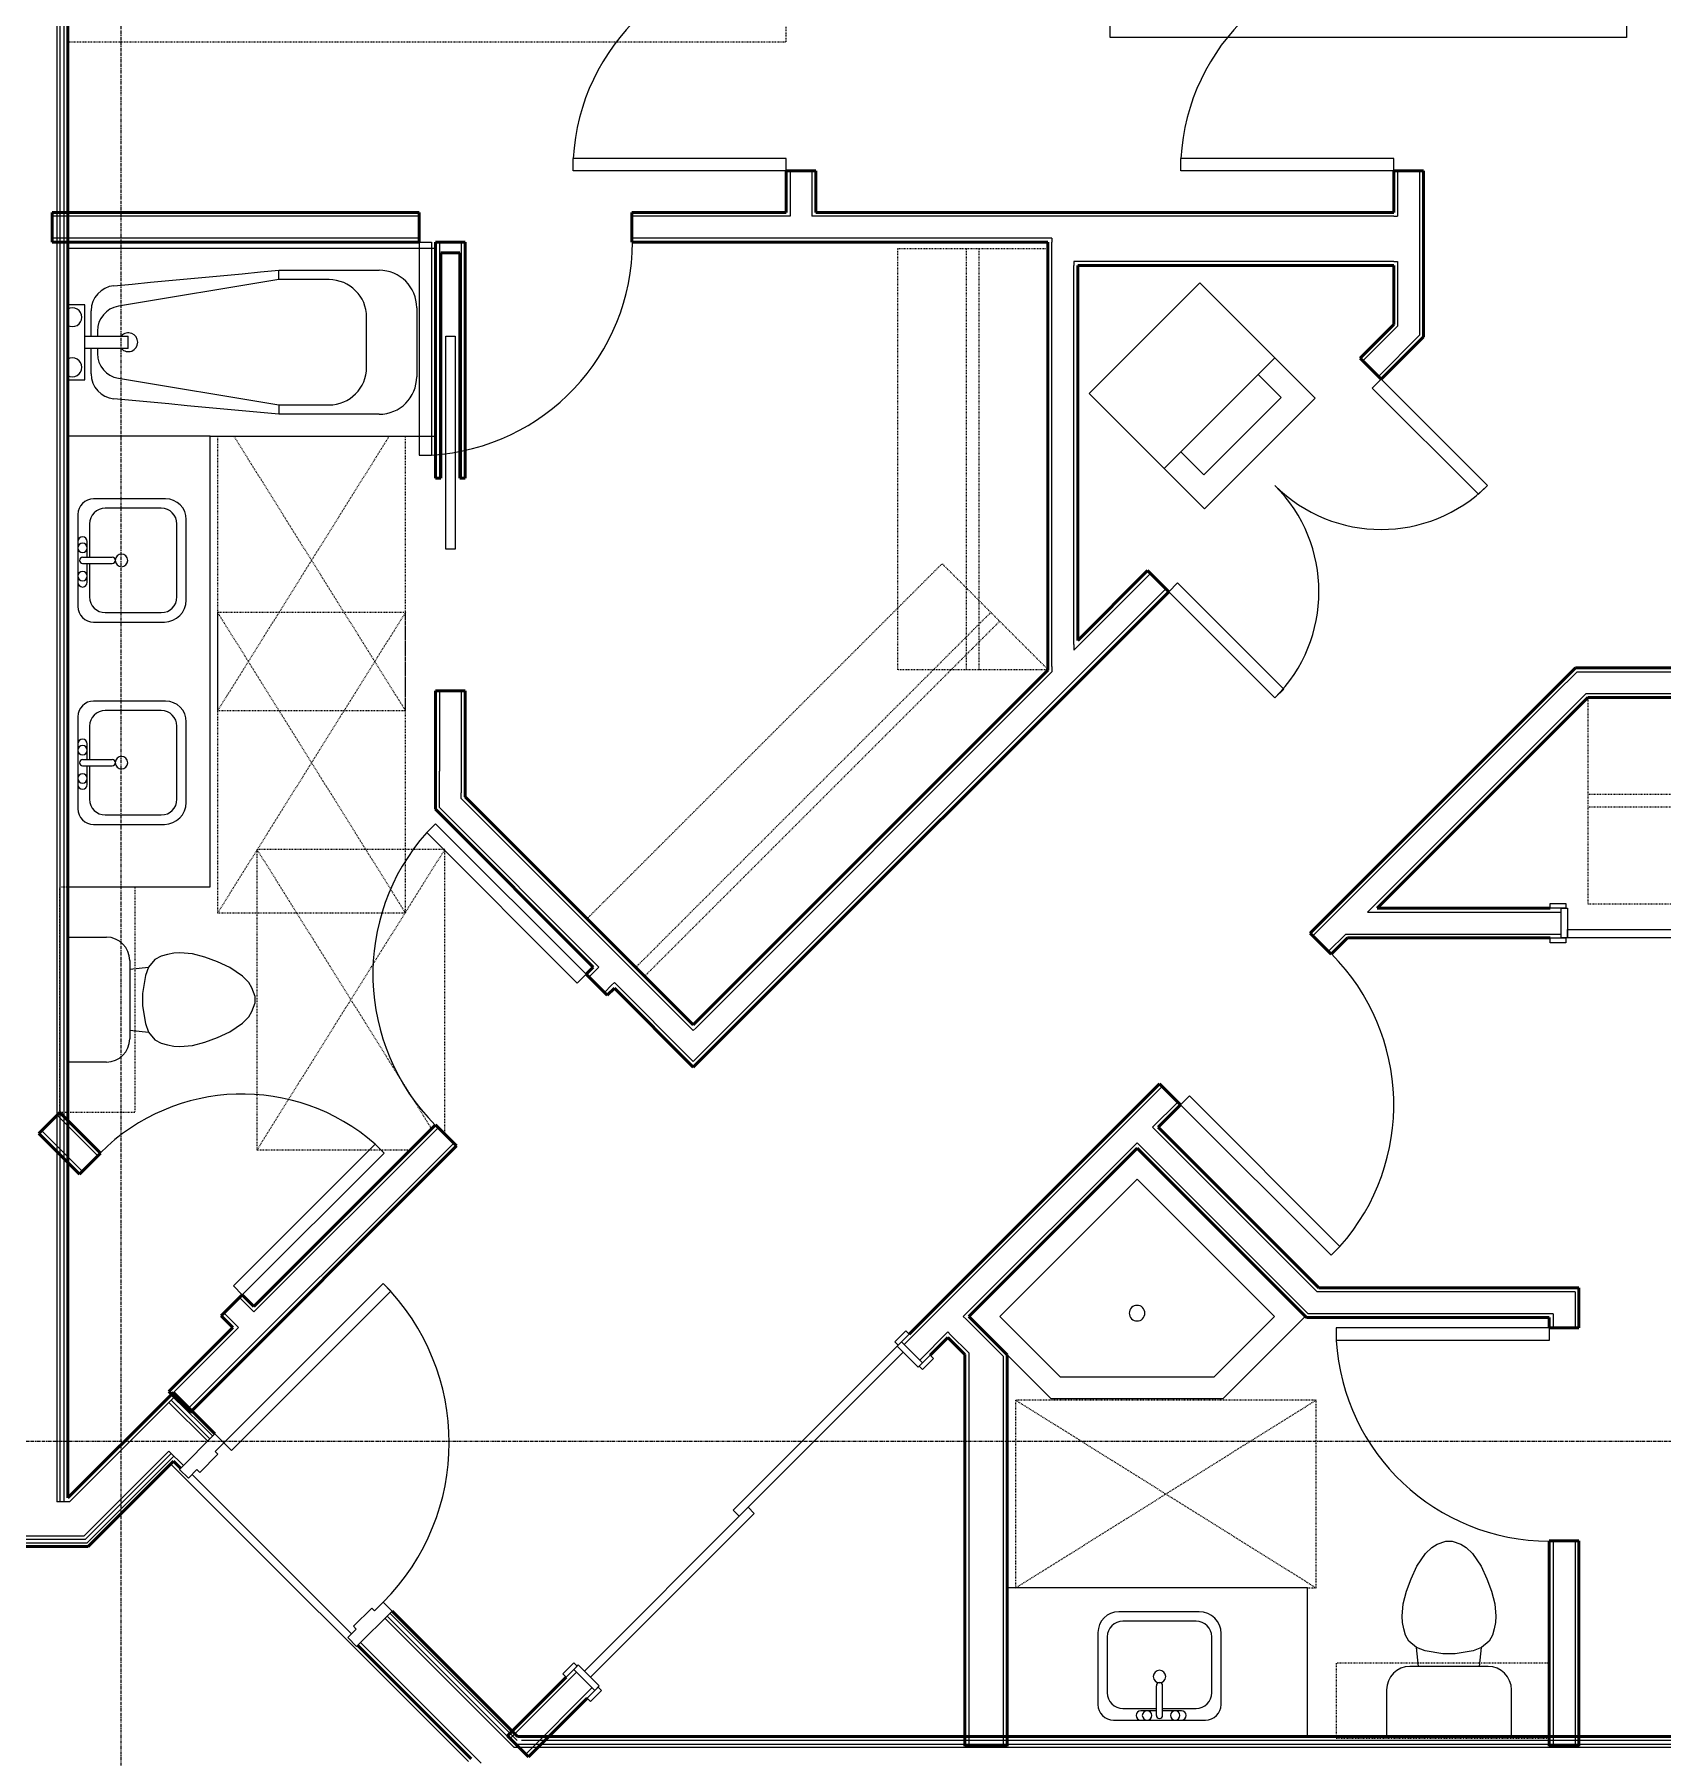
# Model space of a CAD drawing. Header units: inches. Extents: x -4217 to -1814, y 9706 to 12425.
# Drawn here: x -2514.2 to -2254.1, y 10416.7 to 10691.9 of the extents above; entities that cross this region are included whole.
import ezdxf

# ---------------------------------------------------------------- set-up
doc = ezdxf.new("R2010")
doc.units = ezdxf.units.IN
doc.header["$MEASUREMENT"] = 0
doc.linetypes.add('Dash', pattern=[0.25, 0.125, -0.125])
doc.linetypes.add('Grid Line 1_2_', pattern=[0.875, 0.5, -0.125, 0.125, -0.125])
for name, color, linetype, lineweight in [('A-AREA-IDEN', 2, 'Continuous', 9), ('A-DOOR-1', 250, 'Continuous', 9), ('A-DOOR-2', 90, 'Continuous', 20), ('A-DOOR-6', 31, 'Continuous', 20), ('A-DOOR-7', 31, 'Continuous', 9), ('A-DOOR-FRAM', 31, 'Continuous', 20), ('A-DOOR-FRAM-1', 90, 'Continuous', 20), ('A-FLOR-1', 50, 'Continuous', 13), ('A-GENM-HDLN-1', 250, 'Dash', 9), ('A-WALL', 113, 'Continuous', 13), ('A-WALL-3', 10, 'Continuous', 50), ('A-WALL-4', 50, 'Continuous', 13), ('I-FURN-HDLN-1', 250, 'Dash', 9), ('I-WALL-3', 2, 'Continuous', 50), ('P-SANR-FIXT-2', 250, 'Continuous', 9), ('Q-CASE-3', 250, 'Continuous', 9), ('Q-CASE-HDLN-1', 250, 'Dash', 9), ('S-GRID-1', 1, 'Grid Line 1_2_', 9)]:
    doc.layers.add(name, color=color, linetype=linetype, lineweight=lineweight)

msp = doc.modelspace()

# ---------------------------------------------------------------- linework, layer by layer
at = {"layer": 'A-AREA-IDEN', "flags": 128}
msp.add_lwpolyline([(-2342.37656, 10712.9119), (-2259.87892, 10712.9119), (-2259.87892, 10691.41584), (-2342.37656, 10691.41584)], close=True, dxfattribs=at)
at = {"layer": 'A-DOOR-1'}
for p, q in [((-2272.07461, 10553.10491), (-2269.57461, 10553.10491)), ((-2272.07461, 10552.35491), (-2272.07461, 10553.10491)), ((-2269.57461, 10552.35491), (-2272.07461, 10552.35491)), ((-2269.57461, 10553.10491), (-2269.57461, 10552.35491)), ((-2272.07461, 10547.60491), (-2269.57461, 10547.60491)), ((-2272.07461, 10546.85491), (-2272.07461, 10547.60491)), ((-2269.57461, 10546.85491), (-2272.07461, 10546.85491)), ((-2269.57461, 10547.60491), (-2269.57461, 10546.85491)), ((-2376.76371, 10483.10276), (-2374.99594, 10484.87053)), ((-2374.46561, 10484.3402), (-2376.23338, 10482.57243)), ((-2374.99594, 10484.87053), (-2374.46561, 10484.3402)), ((-2376.23338, 10482.57243), (-2376.76371, 10483.10276)), ((-2372.87462, 10479.21367), (-2371.10685, 10480.98144)), ((-2371.10685, 10480.98144), (-2370.57652, 10480.45111)), ((-2372.34429, 10478.68334), (-2372.87462, 10479.21367)), ((-2370.57652, 10480.45111), (-2372.34429, 10478.68334)), ((-2429.79671, 10430.06975), (-2428.02895, 10431.83752)), ((-2427.49862, 10431.30719), (-2429.26638, 10429.53942)), ((-2428.02895, 10431.83752), (-2427.49862, 10431.30719)), ((-2429.26638, 10429.53942), (-2429.79671, 10430.06975)), ((-2425.90763, 10426.18066), (-2424.13986, 10427.94843)), ((-2425.3773, 10425.65033), (-2425.90763, 10426.18066)), ((-2423.60953, 10427.4181), (-2425.3773, 10425.65033)), ((-2424.13986, 10427.94843), (-2423.60953, 10427.4181))]:
    msp.add_line(p, q, dxfattribs=at)
for centre, radius, start, end in [((-2394.12374, 10670.12991), 34.06659, 90, 176.634313), ((-2297.07374, 10670.12991), 34.06659, 90, 176.634313), ((-2452.74874, 10658.75491), 34.06659, 273.365687, 0), ((-2333.02196, 10602.91915), 24, 315, 45), ((-2299.08083, 10636.86027), 24, 225, 315), ((-2426.06506, 10541.81297), 34.06659, 138.365687, 225), ((-2331.12463, 10520.96366), 34.06659, 318.365687, 45), ((-2480.97909, 10490.61125), 32.06659, 48.5758705, 135), ((-2272.24655, 10485.33604), 34.06659, 183.365687, 270)]:
    msp.add_arc(centre, radius, start, end, dxfattribs=at)
at = {"layer": 'A-DOOR-2'}
for p, q in [((-2394.12374, 10672.12991), (-2428.13157, 10672.12991)), ((-2428.13157, 10670.12991), (-2428.13157, 10672.12991)), ((-2394.12374, 10670.12991), (-2394.12374, 10672.12991)), ((-2297.07374, 10672.12991), (-2331.08157, 10672.12991)), ((-2331.08157, 10670.12991), (-2331.08157, 10672.12991)), ((-2297.07374, 10670.12991), (-2297.07374, 10672.12991)), ((-2394.12374, 10670.12991), (-2428.13157, 10670.12991)), ((-2297.07374, 10670.12991), (-2331.08157, 10670.12991)), ((-2452.74874, 10658.75491), (-2452.74874, 10624.74708)), ((-2452.74874, 10658.75491), (-2450.74874, 10658.75491)), ((-2450.74874, 10658.75491), (-2450.74874, 10624.74708)), ((-2448.49874, 10643.72945), (-2446.99874, 10643.72945)), ((-2448.49874, 10609.72945), (-2448.49874, 10643.72945)), ((-2446.99874, 10643.72945), (-2446.99874, 10609.72945)), ((-2300.49505, 10635.44606), (-2299.08083, 10636.86027)), ((-2283.52448, 10618.4755), (-2300.49505, 10635.44606)), ((-2299.08083, 10636.86027), (-2282.11027, 10619.88971)), ((-2452.74874, 10624.74708), (-2450.74874, 10624.74708)), ((-2282.11027, 10619.88971), (-2283.52448, 10618.4755)), ((-2446.99874, 10609.72945), (-2448.49874, 10609.72945)), ((-2331.60774, 10604.33336), (-2333.02196, 10602.91915)), ((-2314.63718, 10587.3628), (-2331.60774, 10604.33336)), ((-2333.02196, 10602.91915), (-2316.0514, 10585.94858)), ((-2316.0514, 10585.94858), (-2314.63718, 10587.3628)), ((-2450.11223, 10565.86014), (-2451.52644, 10564.44592)), ((-2426.06506, 10541.81297), (-2450.11223, 10565.86014)), ((-2427.47927, 10540.39876), (-2451.52644, 10564.44592)), ((-2269.32461, 10548.97991), (-2232.32461, 10548.97991)), ((-2269.32461, 10547.60491), (-2269.32461, 10548.97991)), ((-2232.32461, 10547.60491), (-2269.32461, 10547.60491)), ((-2426.06506, 10541.81297), (-2427.47927, 10540.39876)), ((-2331.12463, 10520.96366), (-2329.71041, 10522.37788)), ((-2329.71041, 10522.37788), (-2305.66324, 10498.33071)), ((-2331.12463, 10520.96366), (-2307.07746, 10496.91649)), ((-2482.3933, 10492.02546), (-2459.76294, 10514.65582)), ((-2458.34873, 10513.24161), (-2459.76294, 10514.65582)), ((-2480.97909, 10490.61125), (-2458.34873, 10513.24161)), ((-2307.07746, 10496.91649), (-2305.66324, 10498.33071)), ((-2480.97909, 10490.61125), (-2482.3933, 10492.02546)), ((-2306.25438, 10485.33604), (-2306.25438, 10483.33604)), ((-2272.24655, 10485.33604), (-2306.25438, 10485.33604)), ((-2272.24655, 10483.33604), (-2306.25438, 10483.33604)), ((-2272.24655, 10485.33604), (-2272.24655, 10483.33604)), ((-2402.5731, 10456.2327), (-2376.41015, 10482.39565)), ((-2375.43788, 10481.42338), (-2401.60083, 10455.26043)), ((-2376.41015, 10482.39565), (-2375.43788, 10481.42338)), ((-2426.34957, 10430.51169), (-2400.18662, 10456.67464)), ((-2401.60083, 10455.26043), (-2402.5731, 10456.2327)), ((-2400.18662, 10456.67464), (-2399.21435, 10455.70237)), ((-2399.21435, 10455.70237), (-2425.3773, 10429.53942)), ((-2425.3773, 10429.53942), (-2426.34957, 10430.51169))]:
    msp.add_line(p, q, dxfattribs=at)
at = {"layer": 'A-DOOR-6'}
for p, q in [((-2483.94122, 10466.96625), (-2458.48537, 10492.42209)), ((-2458.48537, 10492.42209), (-2457.24793, 10491.18466)), ((-2457.24793, 10491.18466), (-2482.70378, 10465.72881)), ((-2482.70378, 10465.72881), (-2483.94122, 10466.96625))]:
    msp.add_line(p, q, dxfattribs=at)
at = {"layer": 'A-DOOR-7'}
msp.add_arc((-2483.94122, 10466.96625), 36, 315, 45, dxfattribs=at)
at = {"layer": 'A-DOOR-FRAM'}
for p, q in [((-2491.01228, 10462.72361), (-2485.35543, 10468.38046)), ((-2485.35543, 10468.38046), (-2483.94122, 10466.96625)), ((-2483.94122, 10466.96625), (-2485.31123, 10465.59623)), ((-2484.86929, 10465.15429), (-2487.78611, 10462.23747)), ((-2485.31123, 10465.59623), (-2484.86929, 10465.15429)), ((-2489.59807, 10461.3094), (-2491.01228, 10462.72361)), ((-2488.22805, 10462.67941), (-2489.59807, 10461.3094)), ((-2487.78611, 10462.23747), (-2488.22805, 10462.67941)), ((-2463.21415, 10437.66551), (-2460.29733, 10440.58233)), ((-2457.07116, 10440.09619), (-2462.72801, 10434.43934)), ((-2460.29733, 10440.58233), (-2459.85539, 10440.14039)), ((-2459.85539, 10440.14039), (-2458.48537, 10441.51041)), ((-2458.48537, 10441.51041), (-2457.07116, 10440.09619)), ((-2464.14223, 10435.85355), (-2462.77221, 10437.22357)), ((-2462.77221, 10437.22357), (-2463.21415, 10437.66551)), ((-2462.72801, 10434.43934), (-2464.14223, 10435.85355))]:
    msp.add_line(p, q, dxfattribs=at)
at = {"layer": 'A-DOOR-FRAM-1'}
for p, q in [((-2270.32461, 10552.35491), (-2269.32461, 10552.35491)), ((-2270.32461, 10547.60491), (-2270.32461, 10552.35491)), ((-2269.32461, 10552.35491), (-2269.32461, 10547.60491)), ((-2269.32461, 10547.60491), (-2270.32461, 10547.60491)), ((-2376.41015, 10482.39565), (-2375.70305, 10483.10276)), ((-2373.0514, 10479.0369), (-2376.41015, 10482.39565)), ((-2375.70305, 10483.10276), (-2372.34429, 10479.744)), ((-2372.34429, 10479.744), (-2373.0514, 10479.0369)), ((-2428.02895, 10430.77686), (-2427.32184, 10431.48397)), ((-2427.32184, 10431.48397), (-2423.96308, 10428.12521)), ((-2424.67019, 10427.4181), (-2428.02895, 10430.77686)), ((-2423.96308, 10428.12521), (-2424.67019, 10427.4181))]:
    msp.add_line(p, q, dxfattribs=at)
at = {"layer": 'A-FLOR-1'}
for p, q in [((-2444.87357, 10416.05456), (-2492.4265, 10463.60749)), ((-2488.97935, 10461.92811), (-2463.52351, 10436.47227))]:
    msp.add_line(p, q, dxfattribs=at)
at = {"layer": 'A-GENM-HDLN-1'}
for p, q in [((-2457.52216, 10627.75491), (-2484.92374, 10583.91239)), ((-2484.92374, 10627.75491), (-2484.92374, 10583.91239)), ((-2482.32531, 10627.75491), (-2454.92374, 10583.91239)), ((-2454.92374, 10583.91239), (-2454.92374, 10627.75491)), ((-2484.92374, 10599.59743), (-2454.92374, 10551.59743)), ((-2454.92374, 10599.59743), (-2484.92374, 10551.59743)), ((-2484.92374, 10599.59743), (-2484.92374, 10551.59743)), ((-2454.92374, 10599.59743), (-2484.92374, 10599.59743)), ((-2454.92374, 10551.59743), (-2454.92374, 10599.59743)), ((-2484.92374, 10583.91239), (-2454.92374, 10583.91239)), ((-2478.64752, 10561.75491), (-2450.75352, 10517.12451)), ((-2448.64752, 10561.75491), (-2478.64752, 10513.75491)), ((-2478.64752, 10561.75491), (-2478.64752, 10513.75491)), ((-2448.64752, 10561.75491), (-2478.64752, 10561.75491)), ((-2448.64752, 10516.31216), (-2448.64752, 10561.75491)), ((-2484.92374, 10551.59743), (-2454.92374, 10551.59743)), ((-2478.64752, 10513.75491), (-2454.12312, 10513.75491)), ((-2357.46411, 10443.7894), (-2309.46411, 10473.7894)), ((-2357.46411, 10473.7894), (-2309.46411, 10443.7894)), ((-2309.46411, 10473.7894), (-2357.46411, 10473.7894)), ((-2357.46411, 10473.7894), (-2357.46411, 10443.7894)), ((-2309.46411, 10443.7894), (-2309.46411, 10473.7894)), ((-2310.83911, 10443.7894), (-2309.46411, 10443.7894))]:
    msp.add_line(p, q, dxfattribs=at)
at = {"layer": 'A-WALL'}
for p, q in [((-2510.62374, 10843.1394), (-2510.62374, 10457.5394)), ((-2510.12374, 10843.1394), (-2510.12374, 10457.5394)), ((-2509.49874, 10843.1394), (-2509.49874, 10457.5394)), ((-2508.57086, 10457.5394), (-2491.89617, 10474.21409)), ((-2486.50448, 10467.23141), (-2492.69166, 10473.4186)), ((-2486.15092, 10467.58497), (-2492.33811, 10473.77215)), ((-2485.70898, 10468.02691), (-2491.89617, 10474.21409)), ((-2506.29269, 10452.0394), (-2492.69166, 10465.64042)), ((-2506.08558, 10451.5394), (-2492.33811, 10465.28687)), ((-2491.89617, 10464.84493), (-2505.8267, 10450.9144)), ((-2492.69166, 10465.64042), (-2490.39356, 10463.34233)), ((-2508.57086, 10457.5394), (-2510.62374, 10457.5394)), ((-2505.8267, 10450.9144), (-2650.59874, 10450.9144)), ((-2506.08558, 10451.5394), (-2649.97374, 10451.5394)), ((-2506.29269, 10452.0394), (-2649.47374, 10452.0394)), ((-2437.35535, 10418.7894), (-2457.86665, 10439.3007)), ((-2437.09647, 10419.4144), (-2457.42471, 10439.74264)), ((-2437.56246, 10418.2894), (-2458.22021, 10438.94714)), ((-2442.84063, 10415.7894), (-2462.10929, 10435.05806)), ((-2076.17374, 10418.2894), (-2437.56246, 10418.2894)), ((-2076.17374, 10418.7894), (-2437.35535, 10418.7894)), ((-2076.17374, 10419.4144), (-2436.38936, 10419.4144))]:
    msp.add_line(p, q, dxfattribs=at)
at = {"layer": 'A-WALL-3'}
for p, q in [((-2389.37374, 10670.12991), (-2394.12374, 10670.12991)), ((-2394.12374, 10670.12991), (-2394.12374, 10663.50491)), ((-2389.37374, 10663.50491), (-2389.37374, 10670.12991)), ((-2292.32374, 10670.12991), (-2297.07374, 10670.12991)), ((-2297.07374, 10670.12991), (-2297.07374, 10663.50491)), ((-2292.32374, 10650.33488), (-2292.32374, 10670.12991)), ((-2452.74874, 10663.50491), (-2511.37374, 10663.50491)), ((-2511.37374, 10663.50491), (-2511.37374, 10658.75491)), ((-2452.74874, 10658.75491), (-2452.74874, 10663.50491)), ((-2394.12374, 10663.50491), (-2418.74874, 10663.50491)), ((-2418.74874, 10663.50491), (-2418.74874, 10658.75491)), ((-2349.92374, 10663.50491), (-2389.37374, 10663.50491)), ((-2297.07374, 10663.50491), (-2349.92374, 10663.50491)), ((-2511.37374, 10658.75491), (-2452.74874, 10658.75491)), ((-2445.37374, 10658.75491), (-2450.12374, 10658.75491)), ((-2450.12374, 10658.75491), (-2450.12374, 10621.06279)), ((-2449.24874, 10621.06279), (-2449.24874, 10657.06279)), ((-2449.24874, 10657.06279), (-2446.24874, 10657.06279)), ((-2446.24874, 10657.06279), (-2446.24874, 10621.06279)), ((-2445.37374, 10621.06279), (-2445.37374, 10658.75491)), ((-2418.74874, 10658.75491), (-2352.29874, 10658.75491)), ((-2352.29874, 10658.75491), (-2352.29874, 10590.35988)), ((-2347.54874, 10595.10988), (-2347.54874, 10655.00491)), ((-2347.54874, 10655.00491), (-2297.07374, 10655.00491)), ((-2297.07374, 10655.00491), (-2297.07374, 10645.58488)), ((-2292.32374, 10644.50125), (-2292.32374, 10650.33488)), ((-2297.07374, 10645.58488), (-2302.43959, 10640.21903)), ((-2299.08083, 10636.86027), (-2292.32374, 10643.61737)), ((-2292.32374, 10643.61737), (-2292.32374, 10644.50125)), ((-2302.43959, 10640.21903), (-2299.08083, 10636.86027)), ((-2450.12374, 10621.06279), (-2449.24874, 10621.06279)), ((-2446.24874, 10621.06279), (-2445.37374, 10621.06279)), ((-2336.38072, 10606.2779), (-2347.54874, 10595.10988)), ((-2333.02196, 10602.91915), (-2336.38072, 10606.2779)), ((-2405.58879, 10530.35231), (-2333.02196, 10602.91915)), ((-2268.0509, 10590.75491), (-2268.6759, 10590.12991)), ((-2243.52574, 10590.75491), (-2268.0509, 10590.75491)), ((-2352.29874, 10590.35988), (-2408.94755, 10533.71107)), ((-2268.6759, 10590.12991), (-2272.8009, 10586.00491)), ((-2445.37374, 10587.06279), (-2450.12374, 10587.06279)), ((-2450.12374, 10587.06279), (-2450.12374, 10574.88726)), ((-2445.37374, 10570.13726), (-2445.37374, 10587.06279)), ((-2272.8009, 10586.00491), (-2310.44175, 10548.36405)), ((-2299.73338, 10552.35491), (-2266.08338, 10586.00491)), ((-2266.08338, 10586.00491), (-2108.72374, 10586.00491)), ((-2450.12374, 10574.88726), (-2450.12374, 10569.05363)), ((-2450.12374, 10569.05363), (-2450.12374, 10568.16974)), ((-2408.94755, 10533.71107), (-2445.37374, 10570.13726)), ((-2450.12374, 10568.16974), (-2424.91601, 10542.96202)), ((-2272.07461, 10552.35491), (-2299.73338, 10552.35491)), ((-2310.44175, 10548.36405), (-2307.083, 10545.00529)), ((-2307.083, 10545.00529), (-2304.48338, 10547.60491)), ((-2304.48338, 10547.60491), (-2272.07461, 10547.60491)), ((-2424.91601, 10542.96202), (-2426.06506, 10541.81297)), ((-2426.06506, 10541.81297), (-2422.7063, 10538.45421)), ((-2422.7063, 10538.45421), (-2421.55725, 10539.60326)), ((-2421.55725, 10539.60326), (-2408.94755, 10526.99356)), ((-2408.50561, 10527.4355), (-2405.58879, 10530.35231)), ((-2408.94755, 10526.99356), (-2408.50561, 10527.4355)), ((-2334.48339, 10524.32242), (-2374.46561, 10484.3402)), ((-2331.12463, 10520.96366), (-2334.48339, 10524.32242)), ((-2510.12275, 10519.75491), (-2513.48151, 10516.39615)), ((-2503.60651, 10513.23866), (-2510.12275, 10519.75491)), ((-2334.71272, 10517.37557), (-2331.12463, 10520.96366)), ((-2513.48151, 10516.39615), (-2506.96526, 10509.87991)), ((-2450.10669, 10517.77134), (-2479.12294, 10488.75509)), ((-2446.74793, 10514.41258), (-2450.10669, 10517.77134)), ((-2309.04818, 10491.71104), (-2334.71272, 10517.37557)), ((-2489.3329, 10471.82761), (-2446.74793, 10514.41258)), ((-2364.94153, 10487.14676), (-2338.07147, 10514.01682)), ((-2338.07147, 10514.01682), (-2311.0157, 10486.96104)), ((-2506.96526, 10509.87991), (-2503.60651, 10513.23866)), ((-2267.49655, 10491.71104), (-2309.04818, 10491.71104)), ((-2267.49655, 10491.08604), (-2267.49655, 10491.71104)), ((-2480.97909, 10490.61125), (-2484.33785, 10487.25249)), ((-2479.12294, 10488.75509), (-2480.97909, 10490.61125)), ((-2267.49655, 10486.96104), (-2267.49655, 10491.08604)), ((-2484.33785, 10487.25249), (-2482.48169, 10485.39633)), ((-2358.83911, 10481.04433), (-2364.94153, 10487.14676)), ((-2311.0157, 10486.96104), (-2310.13181, 10486.96104)), ((-2310.13181, 10486.96104), (-2304.29818, 10486.96104)), ((-2304.29818, 10486.96104), (-2272.24655, 10486.96104)), ((-2272.24655, 10486.96104), (-2272.24655, 10485.33604)), ((-2267.49655, 10485.33604), (-2267.49655, 10486.96104)), ((-2482.48169, 10485.39633), (-2492.69166, 10475.18637)), ((-2371.10685, 10480.98144), (-2368.30029, 10483.788)), ((-2368.30029, 10483.788), (-2365.58911, 10481.07682)), ((-2272.24655, 10485.33604), (-2267.49655, 10485.33604)), ((-2365.58911, 10481.07682), (-2365.58911, 10418.5394)), ((-2358.83911, 10480.16045), (-2358.83911, 10481.04433)), ((-2358.83911, 10474.32682), (-2358.83911, 10480.16045)), ((-2492.69166, 10475.18637), (-2489.3329, 10471.82761)), ((-2358.83911, 10418.5394), (-2358.83911, 10474.32682)), ((-2267.49655, 10451.33604), (-2272.24655, 10451.33604)), ((-2272.24655, 10451.33604), (-2272.24655, 10418.5394)), ((-2267.49655, 10418.5394), (-2267.49655, 10451.33604)), ((-2429.26638, 10429.53942), (-2438.63555, 10420.17026)), ((-2435.27679, 10416.8115), (-2425.90763, 10426.18066)), ((-2438.63555, 10420.17026), (-2435.27679, 10416.8115)), ((-2365.58911, 10418.5394), (-2358.83911, 10418.5394)), ((-2272.24655, 10418.5394), (-2267.49655, 10418.5394))]:
    msp.add_line(p, q, dxfattribs=at)
at = {"layer": 'A-WALL-4'}
for p, q in [((-2393.49874, 10670.12991), (-2393.49874, 10663.50491)), ((-2389.99874, 10670.12991), (-2389.99874, 10663.50491)), ((-2296.44874, 10670.12991), (-2296.44874, 10662.87991)), ((-2292.94874, 10670.12991), (-2292.94874, 10649.70988)), ((-2452.74874, 10662.87991), (-2511.37374, 10662.87991)), ((-2393.49874, 10662.87991), (-2418.74874, 10662.87991)), ((-2393.49874, 10663.50491), (-2393.49874, 10662.87991)), ((-2389.99874, 10663.50491), (-2389.99874, 10662.87991)), ((-2349.92374, 10662.87991), (-2389.99874, 10662.87991)), ((-2297.07374, 10662.87991), (-2349.92374, 10662.87991)), ((-2297.07374, 10662.87991), (-2296.44874, 10662.87991)), ((-2452.74874, 10659.37991), (-2511.37374, 10659.37991)), ((-2351.67374, 10659.37991), (-2418.74874, 10659.37991)), ((-2351.67374, 10659.37991), (-2351.67374, 10658.75491)), ((-2449.49874, 10658.75491), (-2449.49874, 10621.06279)), ((-2445.99874, 10658.75491), (-2445.99874, 10621.06279)), ((-2351.67374, 10590.98488), (-2351.67374, 10658.75491)), ((-2348.17374, 10655.62991), (-2348.17374, 10655.00491)), ((-2297.07374, 10655.62991), (-2348.17374, 10655.62991)), ((-2348.17374, 10594.48488), (-2348.17374, 10655.00491)), ((-2297.07374, 10655.62991), (-2296.44874, 10655.62991)), ((-2296.44874, 10655.62991), (-2296.44874, 10646.20988)), ((-2292.94874, 10649.70988), (-2292.94874, 10648.826)), ((-2292.94874, 10648.826), (-2292.94874, 10643.87625)), ((-2296.44874, 10646.20988), (-2296.44874, 10645.326)), ((-2296.44874, 10645.326), (-2301.99765, 10639.77709)), ((-2292.94874, 10643.87625), (-2299.52277, 10637.30221)), ((-2335.93877, 10605.83596), (-2348.17374, 10593.601)), ((-2333.4639, 10603.36109), (-2406.03073, 10530.79426)), ((-2348.17374, 10594.48488), (-2348.17374, 10593.601)), ((-2351.67374, 10590.98488), (-2351.67374, 10590.101)), ((-2351.67374, 10590.101), (-2408.50561, 10533.26913)), ((-2271.29201, 10586.62991), (-2267.79201, 10590.12991)), ((-2267.79201, 10590.12991), (-2242.90074, 10590.12991)), ((-2449.49874, 10587.06279), (-2449.49874, 10574.26226)), ((-2445.99874, 10587.06279), (-2445.99874, 10570.76226)), ((-2271.91701, 10586.00491), (-2309.99981, 10547.92211)), ((-2266.96727, 10586.00491), (-2301.24227, 10551.72991)), ((-2271.91701, 10586.00491), (-2271.29201, 10586.62991)), ((-2266.96727, 10586.00491), (-2266.34227, 10586.62991)), ((-2266.34227, 10586.62991), (-2108.09874, 10586.62991)), ((-2449.49874, 10573.37838), (-2449.49874, 10574.26226)), ((-2449.49874, 10568.42863), (-2449.49874, 10573.37838)), ((-2445.99874, 10569.87838), (-2445.99874, 10570.76226)), ((-2445.99874, 10569.87838), (-2408.94755, 10532.82719)), ((-2449.49874, 10568.42863), (-2424.03213, 10542.96202)), ((-2301.24227, 10551.72991), (-2300.35838, 10551.72991)), ((-2300.35838, 10551.72991), (-2270.32461, 10551.72991)), ((-2304.74227, 10548.22991), (-2307.52494, 10545.44724)), ((-2304.74227, 10548.22991), (-2303.85838, 10548.22991)), ((-2303.85838, 10548.22991), (-2270.32461, 10548.22991)), ((-2425.62312, 10541.37103), (-2424.47407, 10542.52008)), ((-2424.47407, 10542.52008), (-2424.03213, 10542.96202)), ((-2423.14824, 10538.89615), (-2421.99919, 10540.0452)), ((-2421.99919, 10540.0452), (-2421.55725, 10540.48714)), ((-2421.55725, 10540.48714), (-2408.94755, 10527.87744)), ((-2408.50561, 10533.26913), (-2408.94755, 10532.82719)), ((-2406.47268, 10530.35231), (-2408.94755, 10527.87744)), ((-2406.03073, 10530.79426), (-2406.47268, 10530.35231)), ((-2334.04144, 10523.88048), (-2375.2611, 10482.66082)), ((-2504.04845, 10512.79672), (-2510.56469, 10519.31297)), ((-2331.56657, 10521.40561), (-2335.5966, 10517.37557)), ((-2506.52332, 10510.32185), (-2513.03957, 10516.83809)), ((-2479.12294, 10487.87121), (-2449.66475, 10517.3294)), ((-2335.5966, 10517.37557), (-2335.15466, 10516.93363)), ((-2309.30707, 10491.08604), (-2335.15466, 10516.93363)), ((-2489.77485, 10472.26955), (-2447.18987, 10514.85452)), ((-2338.07147, 10514.9007), (-2365.82542, 10487.14676)), ((-2338.07147, 10514.9007), (-2337.62953, 10514.45876)), ((-2310.75681, 10487.58604), (-2337.62953, 10514.45876)), ((-2479.56488, 10488.31315), (-2481.42103, 10490.16931)), ((-2308.42318, 10491.08604), (-2309.30707, 10491.08604)), ((-2268.12155, 10491.08604), (-2308.42318, 10491.08604)), ((-2268.12155, 10491.08604), (-2268.12155, 10487.58604)), ((-2482.03975, 10485.83828), (-2483.89591, 10487.69443)), ((-2479.12294, 10487.87121), (-2479.56488, 10488.31315)), ((-2365.82542, 10487.14676), (-2365.38347, 10486.70482)), ((-2365.38347, 10486.70482), (-2359.46411, 10480.78545)), ((-2305.80707, 10487.58604), (-2310.75681, 10487.58604)), ((-2304.92318, 10487.58604), (-2305.80707, 10487.58604)), ((-2271.62155, 10487.58604), (-2304.92318, 10487.58604)), ((-2271.62155, 10487.58604), (-2271.62155, 10486.96104)), ((-2271.62155, 10486.96104), (-2271.62155, 10485.33604)), ((-2268.12155, 10487.58604), (-2268.12155, 10486.96104)), ((-2268.12155, 10486.96104), (-2268.12155, 10485.33604)), ((-2492.24972, 10474.74442), (-2481.59781, 10485.39633)), ((-2481.59781, 10485.39633), (-2482.03975, 10485.83828)), ((-2368.30029, 10484.67189), (-2372.78623, 10480.18594)), ((-2368.30029, 10484.67189), (-2367.85835, 10484.22994)), ((-2367.85835, 10484.22994), (-2364.96411, 10481.3357)), ((-2364.96411, 10481.3357), (-2364.96411, 10480.45182)), ((-2359.46411, 10480.78545), (-2359.46411, 10475.8357)), ((-2364.96411, 10480.45182), (-2364.96411, 10418.5394)), ((-2359.46411, 10475.8357), (-2359.46411, 10474.95182)), ((-2359.46411, 10474.95182), (-2359.46411, 10418.5394)), ((-2271.62155, 10451.33604), (-2271.62155, 10418.5394)), ((-2268.12155, 10451.33604), (-2268.12155, 10418.5394)), ((-2427.58701, 10430.33492), (-2438.19361, 10419.72831)), ((-2425.11213, 10427.86004), (-2435.71873, 10417.25344))]:
    msp.add_line(p, q, dxfattribs=at)
at = {"layer": 'I-FURN-HDLN-1'}
for p, q in [((-2394.12374, 10690.72807), (-2394.12374, 10704.12991)), ((-2508.87374, 10690.72807), (-2394.12374, 10690.72807))]:
    msp.add_line(p, q, dxfattribs=at)
at = {"layer": 'I-WALL-3'}
for p, q in [((-2508.87374, 10458.1644), (-2508.87374, 10843.1394)), ((-2491.98455, 10475.00959), (-2508.82975, 10458.1644)), ((-2485.35543, 10468.38046), (-2491.98455, 10475.00959)), ((-2505.61959, 10450.4144), (-2491.98455, 10464.04943)), ((-2491.98455, 10464.04943), (-2490.83551, 10462.90039)), ((-2508.82975, 10458.1644), (-2508.87374, 10458.1644)), ((-2651.09874, 10450.4144), (-2505.61959, 10450.4144)), ((-2437.01436, 10420.0394), (-2457.07116, 10440.09619)), ((-2462.55123, 10434.61611), (-2444.43162, 10416.4965)), ((-2076.17374, 10420.0394), (-2437.01436, 10420.0394))]:
    msp.add_line(p, q, dxfattribs=at)
at = {"layer": 'P-SANR-FIXT-2'}
for p, q in [((-2450.12374, 10657.75491), (-2508.87374, 10657.75491)), ((-2475.12374, 10654.25491), (-2459.12374, 10654.25491)), ((-2475.12374, 10652.75491), (-2475.12374, 10654.25491)), ((-2475.12374, 10652.75491), (-2500.77857, 10648.49753)), ((-2467.12374, 10652.75491), (-2475.12374, 10652.75491)), ((-2328.02283, 10652.22616), (-2345.7005, 10634.54849)), ((-2328.02283, 10652.22616), (-2309.63805, 10633.84139)), ((-2506.12374, 10648.75491), (-2508.87374, 10648.75491)), ((-2506.12374, 10643.75491), (-2506.12374, 10648.75491)), ((-2505.12374, 10643.75491), (-2505.12374, 10647.79987)), ((-2461.12374, 10638.75491), (-2461.12374, 10646.75491)), ((-2453.12374, 10648.25491), (-2453.12374, 10637.25491)), ((-2506.12374, 10641.75491), (-2506.12374, 10643.75491)), ((-2506.12374, 10643.75491), (-2499.18624, 10643.75491)), ((-2504.12374, 10644.5515), (-2504.12374, 10643.75491)), ((-2499.18624, 10641.75491), (-2499.18624, 10643.75491)), ((-2506.12374, 10636.75491), (-2506.12374, 10641.75491)), ((-2499.18624, 10641.75491), (-2506.12374, 10641.75491)), ((-2505.12374, 10637.70995), (-2505.12374, 10641.75491)), ((-2504.12374, 10641.75491), (-2504.12374, 10640.95832)), ((-2333.74597, 10622.59397), (-2316.0683, 10640.27164)), ((-2315.05184, 10633.95187), (-2318.71995, 10637.61999)), ((-2508.87374, 10636.75491), (-2506.12374, 10636.75491)), ((-2500.77857, 10637.01228), (-2475.12374, 10632.75491)), ((-2475.12374, 10632.75491), (-2475.12374, 10631.25491)), ((-2475.12374, 10632.75491), (-2467.12374, 10632.75491)), ((-2327.31572, 10616.16372), (-2345.7005, 10634.54849)), ((-2327.42621, 10621.5775), (-2315.05184, 10633.95187)), ((-2309.63805, 10633.84139), (-2327.31572, 10616.16372)), ((-2459.12374, 10631.25491), (-2475.12374, 10631.25491)), ((-2486.12374, 10627.75491), (-2450.12374, 10627.75491)), ((-2331.09432, 10625.24562), (-2327.42621, 10621.5775)), ((-2493.24677, 10617.75491), (-2504.74874, 10617.75491)), ((-2493.24677, 10617.75491), (-2504.74874, 10617.75491)), ((-2493.9259, 10616.25491), (-2502.87374, 10616.25491)), ((-2507.24874, 10615.25491), (-2507.24874, 10600.56987)), ((-2507.24874, 10615.25491), (-2507.24874, 10600.56987)), ((-2505.37374, 10613.75491), (-2505.37374, 10608.41239)), ((-2491.4259, 10602.06987), (-2491.4259, 10613.75491)), ((-2489.9259, 10601.56987), (-2489.9259, 10614.43404)), ((-2489.9259, 10601.56987), (-2489.9259, 10614.43404)), ((-2507.24874, 10610.91239), (-2507.24874, 10604.41239)), ((-2505.74874, 10608.41239), (-2505.74874, 10610.91239)), ((-2506.48493, 10608.41239), (-2501.74658, 10608.41239)), ((-2506.48493, 10607.41239), (-2501.74658, 10607.41239)), ((-2505.74874, 10604.41239), (-2505.74874, 10607.41239)), ((-2505.37374, 10607.41239), (-2505.37374, 10602.06987)), ((-2502.87374, 10599.56987), (-2493.9259, 10599.56987)), ((-2504.74874, 10598.06987), (-2493.4259, 10598.06987)), ((-2504.74874, 10598.06987), (-2493.4259, 10598.06987)), ((-2493.24677, 10585.43995), (-2504.74874, 10585.43995)), ((-2493.24677, 10585.43995), (-2504.74874, 10585.43995)), ((-2507.24874, 10582.93995), (-2507.24874, 10568.25491)), ((-2507.24874, 10582.93995), (-2507.24874, 10568.25491)), ((-2493.9259, 10583.93995), (-2502.87374, 10583.93995)), ((-2505.37374, 10581.43995), (-2505.37374, 10576.09743)), ((-2491.4259, 10569.75491), (-2491.4259, 10581.43995)), ((-2489.9259, 10569.25491), (-2489.9259, 10582.11908)), ((-2489.9259, 10569.25491), (-2489.9259, 10582.11908)), ((-2507.24874, 10578.59743), (-2507.24874, 10572.09743)), ((-2505.74874, 10576.09743), (-2505.74874, 10578.59743)), ((-2506.48493, 10576.09743), (-2501.74658, 10576.09743)), ((-2506.48493, 10575.09743), (-2501.74658, 10575.09743)), ((-2505.74874, 10572.09743), (-2505.74874, 10575.09743)), ((-2505.37374, 10575.09743), (-2505.37374, 10569.75491)), ((-2502.87374, 10567.25491), (-2493.9259, 10567.25491)), ((-2504.74874, 10565.75491), (-2493.4259, 10565.75491)), ((-2504.74874, 10565.75491), (-2493.4259, 10565.75491)), ((-2508.87374, 10547.73113), (-2502.69752, 10547.73113)), ((-2498.97129, 10544.00491), (-2498.97129, 10531.50491)), ((-2494.94752, 10544.15604), (-2495.94752, 10542.96429)), ((-2493.94752, 10544.72281), (-2494.94752, 10544.15604)), ((-2492.94752, 10544.99076), (-2493.94752, 10544.72281)), ((-2491.94371, 10545.16775), (-2492.94752, 10544.99076)), ((-2490.94752, 10545.25491), (-2491.94371, 10545.16775)), ((-2488.95513, 10545.0806), (-2490.94752, 10545.25491)), ((-2486.94752, 10544.54266), (-2488.95513, 10545.0806)), ((-2484.94752, 10543.81472), (-2486.94752, 10544.54266)), ((-2482.94752, 10542.8821), (-2484.94752, 10543.81472)), ((-2498.97129, 10542.61657), (-2495.94752, 10542.96429)), ((-2496.44752, 10541.59055), (-2496.94752, 10538.75491)), ((-2495.94752, 10542.96429), (-2496.44752, 10541.59055)), ((-2480.94752, 10541.49467), (-2482.94752, 10542.8821)), ((-2479.94752, 10540.49467), (-2480.94752, 10541.49467)), ((-2496.94752, 10538.75491), (-2496.94752, 10536.75491)), ((-2479.44752, 10539.62865), (-2479.94752, 10540.49467)), ((-2478.94752, 10538.25491), (-2479.44752, 10539.62865)), ((-2496.94752, 10536.75491), (-2496.44752, 10533.91927)), ((-2479.94752, 10535.01514), (-2479.44752, 10535.88117)), ((-2479.44752, 10535.88117), (-2478.94752, 10537.25491)), ((-2478.94752, 10537.25491), (-2478.94752, 10538.25491)), ((-2498.97129, 10532.89325), (-2495.94752, 10532.54553)), ((-2496.44752, 10533.91927), (-2495.94752, 10532.54553)), ((-2482.94752, 10532.62771), (-2480.94752, 10534.01514)), ((-2480.94752, 10534.01514), (-2479.94752, 10535.01514)), ((-2495.94752, 10532.54553), (-2494.94752, 10531.35378)), ((-2494.94752, 10531.35378), (-2493.94752, 10530.78701)), ((-2493.94752, 10530.78701), (-2492.94752, 10530.51906)), ((-2492.94752, 10530.51906), (-2491.94371, 10530.34206)), ((-2491.94371, 10530.34206), (-2490.94752, 10530.25491)), ((-2490.94752, 10530.25491), (-2488.95513, 10530.42922)), ((-2488.95513, 10530.42922), (-2486.94752, 10530.96716)), ((-2486.94752, 10530.96716), (-2484.94752, 10531.6951)), ((-2484.94752, 10531.6951), (-2482.94752, 10532.62771)), ((-2502.69752, 10527.77869), (-2508.87374, 10527.77869)), ((-2360.00472, 10487.14676), (-2338.07147, 10509.08001)), ((-2338.07147, 10509.08001), (-2316.13823, 10487.14676)), ((-2350.32571, 10477.46775), (-2360.00472, 10487.14676)), ((-2316.13823, 10487.14676), (-2325.81724, 10477.46775)), ((-2311.20142, 10487.14676), (-2324.37128, 10473.9769)), ((-2351.77167, 10473.9769), (-2358.83911, 10481.04433)), ((-2325.81724, 10477.46775), (-2350.32571, 10477.46775)), ((-2324.37128, 10473.9769), (-2351.77167, 10473.9769)), ((-2291.98631, 10449.26562), (-2290.98631, 10450.26562)), ((-2290.98631, 10450.26562), (-2290.12029, 10450.76562)), ((-2290.12029, 10450.76562), (-2288.74655, 10451.26562)), ((-2288.74655, 10451.26562), (-2287.74655, 10451.26562)), ((-2287.74655, 10451.26562), (-2286.37281, 10450.76562)), ((-2286.37281, 10450.76562), (-2285.50679, 10450.26562)), ((-2285.50679, 10450.26562), (-2284.50679, 10449.26562)), ((-2293.37375, 10447.26562), (-2291.98631, 10449.26562)), ((-2284.50679, 10449.26562), (-2283.11936, 10447.26562)), ((-2295.0343, 10443.26562), (-2294.30636, 10445.26562)), ((-2294.30636, 10445.26562), (-2293.37375, 10447.26562)), ((-2283.11936, 10447.26562), (-2282.18674, 10445.26562)), ((-2282.18674, 10445.26562), (-2281.4588, 10443.26562)), ((-2295.57224, 10441.25801), (-2295.0343, 10443.26562)), ((-2281.4588, 10443.26562), (-2280.92086, 10441.25801)), ((-2328.13959, 10439.98723), (-2341.00376, 10439.98723)), ((-2328.13959, 10439.98723), (-2341.00376, 10439.98723)), ((-2295.74655, 10439.26562), (-2295.57224, 10441.25801)), ((-2295.6594, 10438.26942), (-2295.74655, 10439.26562)), ((-2280.92086, 10441.25801), (-2280.74655, 10439.26562)), ((-2280.74655, 10439.26562), (-2280.83371, 10438.26942)), ((-2344.32463, 10436.66636), (-2344.32463, 10425.1644)), ((-2344.32463, 10436.66636), (-2344.32463, 10425.1644)), ((-2328.63959, 10438.48723), (-2340.32463, 10438.48723)), ((-2324.63959, 10425.1644), (-2324.63959, 10436.48723)), ((-2324.63959, 10425.1644), (-2324.63959, 10436.48723)), ((-2295.4824, 10437.26562), (-2295.6594, 10438.26942)), ((-2295.21445, 10436.26562), (-2295.4824, 10437.26562)), ((-2281.0107, 10437.26562), (-2281.27865, 10436.26562)), ((-2280.83371, 10438.26942), (-2281.0107, 10437.26562)), ((-2342.82463, 10435.98723), (-2342.82463, 10427.0394)), ((-2326.13959, 10427.0394), (-2326.13959, 10435.98723)), ((-2294.64768, 10435.26562), (-2295.21445, 10436.26562)), ((-2293.45593, 10434.26562), (-2294.64768, 10435.26562)), ((-2292.08219, 10433.76562), (-2293.45593, 10434.26562)), ((-2293.10821, 10431.24184), (-2293.45593, 10434.26562)), ((-2289.24655, 10433.26562), (-2292.08219, 10433.76562)), ((-2284.41091, 10433.76562), (-2287.24655, 10433.26562)), ((-2283.03717, 10434.26562), (-2284.41091, 10433.76562)), ((-2283.38489, 10431.24184), (-2283.03717, 10434.26562)), ((-2281.84542, 10435.26562), (-2283.03717, 10434.26562)), ((-2281.27865, 10436.26562), (-2281.84542, 10435.26562)), ((-2281.99655, 10431.24184), (-2294.49655, 10431.24184)), ((-2287.24655, 10433.26562), (-2289.24655, 10433.26562)), ((-2334.98211, 10423.4282), (-2334.98211, 10428.16655)), ((-2333.98211, 10423.4282), (-2333.98211, 10428.16655)), ((-2298.22277, 10427.51562), (-2298.22277, 10420.0394)), ((-2278.27033, 10420.0394), (-2278.27033, 10427.51562)), ((-2340.32463, 10424.5394), (-2334.98211, 10424.5394)), ((-2334.98211, 10424.1644), (-2337.48211, 10424.1644)), ((-2333.98211, 10424.5394), (-2328.63959, 10424.5394)), ((-2330.98211, 10424.1644), (-2333.98211, 10424.1644)), ((-2341.82463, 10422.6644), (-2327.13959, 10422.6644)), ((-2341.82463, 10422.6644), (-2327.13959, 10422.6644)), ((-2337.48211, 10422.6644), (-2330.98211, 10422.6644))]:
    msp.add_line(p, q, dxfattribs=at)
at = {"layer": 'P-SANR-FIXT-2', "flags": 128}
for points in [[(-2501.4971, 10651.78241), (-2498.56673, 10652.05713), (-2495.63635, 10652.33185), (-2492.70598, 10652.60657), (-2489.7756, 10652.8813), (-2486.84523, 10653.15602), (-2483.91486, 10653.43074), (-2480.98448, 10653.70546), (-2478.05411, 10653.98019), (-2475.12374, 10654.25491)], [(-2475.12374, 10631.25491), (-2478.05411, 10631.52963), (-2480.98448, 10631.80435), (-2483.91486, 10632.07908), (-2486.84523, 10632.3538), (-2489.7756, 10632.62852), (-2492.70598, 10632.90324), (-2495.63635, 10633.17797), (-2498.56673, 10633.45269), (-2501.4971, 10633.72741)]]:
    msp.add_lwpolyline(points, dxfattribs=at)
at = {"layer": 'P-SANR-FIXT-2'}
for centre, radius, start, end in [((-2459.12374, 10648.25491), 6, 0, 90), ((-2501.12374, 10647.79987), 4, 95.355825, 180), ((-2467.12374, 10646.75491), 6, 0, 90), ((-2500.12374, 10644.5515), 4, 99.4222692, 180), ((-2508.12374, 10646.75491), 1.5, 0, 120), ((-2508.12374, 10646.75491), 1.5, 240, 0), ((-2499.18624, 10642.75491), 1.5, 0, 137.9289322), ((-2508.12374, 10638.75491), 1.5, 0, 120), ((-2500.12374, 10640.95832), 4, 180, 260.5777308), ((-2499.18624, 10642.75491), 1.5, 222.0710678, 0), ((-2508.12374, 10638.75491), 1.5, 240, 0), ((-2501.12374, 10637.70995), 4, 180, 264.644175), ((-2467.12374, 10638.75491), 6, 270, 0), ((-2459.12374, 10637.25491), 6, 270, 0), ((-2504.74874, 10615.25491), 2.5, 90, 180), ((-2504.74874, 10615.25491), 2.5, 90, 180), ((-2502.87374, 10613.75491), 2.5, 90, 180), ((-2493.9259, 10613.75491), 2.5, 360, 90), ((-2493.24677, 10614.43404), 3.32087, 360, 90), ((-2493.24677, 10614.43404), 3.32087, 360, 90), ((-2506.49874, 10610.91239), 0.75, 0, 180), ((-2506.49874, 10609.91239), 0.75, 90, 270), ((-2506.49874, 10609.91239), 0.75, 270, 90), ((-2506.48493, 10607.91239), 0.5, 90, 270), ((-2501.74658, 10607.91239), 0.5, 270, 90), ((-2500.2814, 10607.91239), 1, 90, 270), ((-2500.2814, 10607.91239), 1, 270, 90), ((-2506.49874, 10605.41239), 0.75, 90, 270), ((-2506.49874, 10604.41239), 0.75, 180, 360), ((-2506.49874, 10605.41239), 0.75, 270, 90), ((-2502.87374, 10602.06987), 2.5, 180, 270), ((-2493.9259, 10602.06987), 2.5, 270, 360), ((-2504.74874, 10600.56987), 2.5, 180, 270), ((-2504.74874, 10600.56987), 2.5, 180, 270), ((-2493.4259, 10601.56987), 3.5, 270, 360), ((-2493.4259, 10601.56987), 3.5, 270, 360), ((-2504.74874, 10582.93995), 2.5, 90, 180), ((-2504.74874, 10582.93995), 2.5, 90, 180), ((-2493.24677, 10582.11908), 3.32087, 360, 90), ((-2493.24677, 10582.11908), 3.32087, 360, 90), ((-2502.87374, 10581.43995), 2.5, 90, 180), ((-2493.9259, 10581.43995), 2.5, 360, 90), ((-2506.49874, 10578.59743), 0.75, 0, 180), ((-2506.49874, 10577.59743), 0.75, 90, 270), ((-2506.49874, 10577.59743), 0.75, 270, 90), ((-2506.48493, 10575.59743), 0.5, 90, 270), ((-2501.74658, 10575.59743), 0.5, 270, 90), ((-2500.2814, 10575.59743), 1, 90, 270), ((-2500.2814, 10575.59743), 1, 270, 90), ((-2506.49874, 10573.09743), 0.75, 90, 270), ((-2506.49874, 10572.09743), 0.75, 180, 360), ((-2506.49874, 10573.09743), 0.75, 270, 90), ((-2502.87374, 10569.75491), 2.5, 180, 270), ((-2493.9259, 10569.75491), 2.5, 270, 360), ((-2493.4259, 10569.25491), 3.5, 270, 360), ((-2493.4259, 10569.25491), 3.5, 270, 360), ((-2504.74874, 10568.25491), 2.5, 180, 270), ((-2504.74874, 10568.25491), 2.5, 180, 270), ((-2502.69752, 10544.00491), 3.72622, 360, 90), ((-2502.69752, 10531.50491), 3.72622, 270, 360), ((-2338.07147, 10487.67709), 1.25, 45, 225), ((-2338.07147, 10487.67709), 1.25, 225, 45), ((-2341.00376, 10436.66636), 3.32087, 90, 180), ((-2341.00376, 10436.66636), 3.32087, 90, 180), ((-2328.13959, 10436.48723), 3.5, 0, 90), ((-2328.13959, 10436.48723), 3.5, 0, 90), ((-2340.32463, 10435.98723), 2.5, 90, 180), ((-2328.63959, 10435.98723), 2.5, 0, 90), ((-2294.49655, 10427.51562), 3.72622, 90, 180), ((-2281.99655, 10427.51562), 3.72622, 0, 90), ((-2334.48211, 10429.63173), 1, 0, 180), ((-2334.48211, 10429.63173), 1, 180, 0), ((-2334.48211, 10428.16655), 0.5, 0, 180), ((-2340.32463, 10427.0394), 2.5, 180, 270), ((-2328.63959, 10427.0394), 2.5, 270, 0), ((-2341.82463, 10425.1644), 2.5, 180, 270), ((-2341.82463, 10425.1644), 2.5, 180, 270), ((-2337.48211, 10423.4144), 0.75, 90, 270), ((-2336.48211, 10423.4144), 0.75, 0, 180), ((-2336.48211, 10423.4144), 0.75, 180, 0), ((-2334.48211, 10423.4282), 0.5, 180, 0), ((-2331.98211, 10423.4144), 0.75, 0, 180), ((-2331.98211, 10423.4144), 0.75, 180, 0), ((-2330.98211, 10423.4144), 0.75, 270, 90), ((-2327.13959, 10425.1644), 2.5, 270, 0), ((-2327.13959, 10425.1644), 2.5, 270, 0)]:
    msp.add_arc(centre, radius, start, end, dxfattribs=at)
at = {"layer": 'Q-CASE-3'}
for p, q in [((-2486.12374, 10627.75491), (-2508.87374, 10627.75491)), ((-2486.12374, 10555.75491), (-2486.12374, 10627.75491)), ((-2508.87374, 10555.75491), (-2486.12374, 10555.75491)), ((-2310.83911, 10443.7894), (-2358.83911, 10443.7894)), ((-2310.83911, 10420.0394), (-2310.83911, 10443.7894))]:
    msp.add_line(p, q, dxfattribs=at)
at = {"layer": 'Q-CASE-HDLN-1'}
for p, q in [((-2376.29874, 10657.75491), (-2352.29874, 10657.75491)), ((-2376.29874, 10590.44972), (-2376.29874, 10657.75491)), ((-2365.29874, 10590.44972), (-2365.29874, 10657.75491)), ((-2363.29874, 10590.44972), (-2363.29874, 10657.75491)), ((-2352.29874, 10657.75491), (-2352.29874, 10590.44972)), ((-2425.91811, 10550.68163), (-2369.20807, 10607.39167)), ((-2369.20807, 10607.39167), (-2352.23751, 10590.42111)), ((-2418.13994, 10542.90346), (-2361.4299, 10599.6135)), ((-2416.72572, 10541.48925), (-2360.01568, 10598.19929)), ((-2352.23751, 10590.42111), (-2408.94755, 10533.71107)), ((-2352.29874, 10590.44972), (-2376.29874, 10590.44972)), ((-2266.03586, 10553.00491), (-2266.03586, 10586.00491)), ((-2266.03586, 10586.00491), (-2108.72374, 10586.00491)), ((-2108.72374, 10570.50491), (-2266.03586, 10570.50491)), ((-2108.72374, 10568.50491), (-2266.03586, 10568.50491)), ((-2510.12374, 10519.75491), (-2510.12374, 10555.75491)), ((-2510.12374, 10555.75491), (-2498.12374, 10555.75491)), ((-2498.12374, 10555.75491), (-2498.12374, 10519.75491)), ((-2197.07461, 10553.00491), (-2266.03586, 10553.00491)), ((-2408.94755, 10533.71107), (-2425.91811, 10550.68163)), ((-2498.12374, 10519.75491), (-2510.12374, 10519.75491)), ((-2306.24655, 10431.7894), (-2306.24655, 10419.7894)), ((-2272.24655, 10431.7894), (-2306.24655, 10431.7894)), ((-2272.24655, 10419.7894), (-2272.24655, 10431.7894)), ((-2306.24655, 10419.7894), (-2272.24655, 10419.7894))]:
    msp.add_line(p, q, dxfattribs=at)
at = {"layer": 'S-GRID-1'}
for p, q in [((-2500.32374, 9836.17969), (-2500.32374, 12376.79045)), ((-1814.20638, 10467.1894), (-4168.71446, 10467.1894))]:
    msp.add_line(p, q, dxfattribs=at)

doc.saveas('drawing.dxf')
